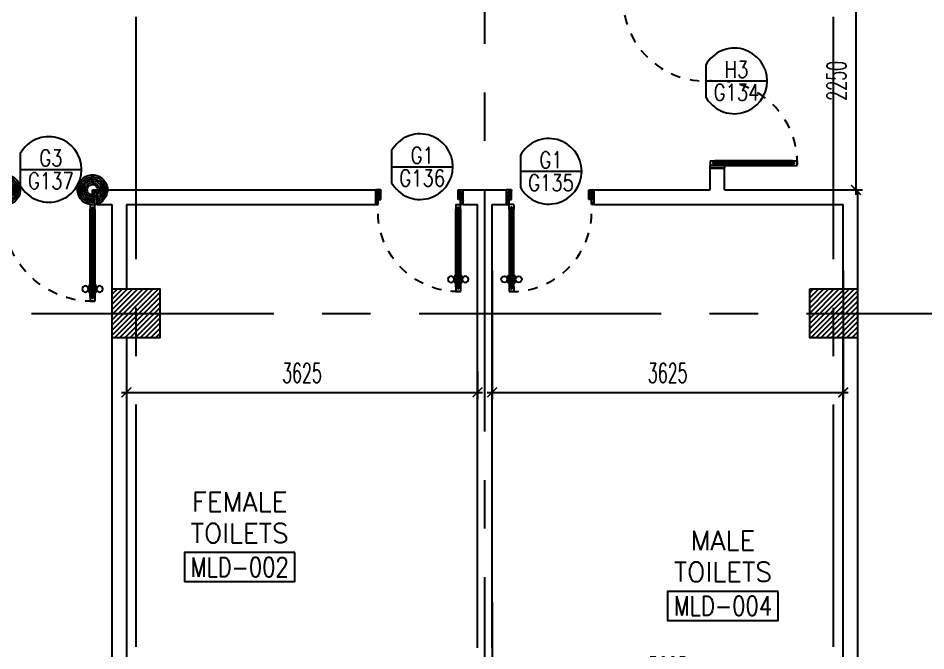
# Model space of a CAD drawing. Extents: x 417866.9 to 417960.2, y 43448 to 43538.2.
# Drawn here: x 417879.48 to 417888.85, y 43500.61 to 43507.14 of the extents above; entities that cross this region are included whole.
import ezdxf
from ezdxf.enums import TextEntityAlignment as Align

# ---------------------------------------------------------------- set-up
doc = ezdxf.new("R2010")
doc.units = 0
doc.header["$MEASUREMENT"] = 0
doc.header["$PDMODE"] = 3
doc.header["$PDSIZE"] = 0.1
doc.linetypes.add('CENTERX2', pattern=[4, 2.5, -0.5, 0.5, -0.5])
doc.linetypes.add('HIDDEN', pattern=[0.375, 0.25, -0.125])
doc.layers.get('0').update_dxf_attribs({"linetype": 'CONTINUOUS'})
doc.layers.get('DEFPOINTS').update_dxf_attribs({"linetype": 'CONTINUOUS'})
for name, color, linetype in [('AXES', 11, 'CENTERX2'), ('COL', 2, 'CONTINUOUS'), ('DIM', 4, 'CONTINUOUS'), ('DOOR', 4, 'CONTINUOUS'), ('DOOR-CR', 2, 'CONTINUOUS'), ('DOOR-NO', 3, 'CONTINUOUS'), ('HAT', 8, 'CONTINUOUS'), ('RM-BOX', 11, 'CONTINUOUS'), ('RM-NAME', 11, 'CONTINUOUS'), ('RM-NO', 11, 'CONTINUOUS'), ('WALL', 2, 'CONTINUOUS')]:
    doc.layers.add(name, color=color, linetype=linetype)
doc.styles.add('ROMANS', font='ROMANS.shx', dxfattribs={"width": 0.6})
doc.dimstyles.new('STANDARD in', dxfattribs={"dimtxt": 0.2, "dimasz": 0.1, "dimexe": 0.07, "dimexo": 0.05, "dimgap": 0.1, "dimtad": 1, "dimdec": 0, "dimlfac": 1000, "dimzin": 0, "dimdsep": 46, "dimtxsty": 'ROMANS', "dimblk": 'ARCHTICK', "dimcen": 0.05, "dimdle": 0.05, "dimclrd": 4, "dimclre": 4, "dimclrt": 2, "dimadec": 0, "dimazin": 0, "dimtfac": 1, "dimtdec": 0, "dimtmove": 2, "dimatfit": 3, "dimldrblk": 'ARCHTICK', "dimfxl": 0, "dimtolj": 1, "dimtzin": 0, "dimarcsym": 0})

# ---------------------------------------------------------------- blocks, each defined once
blk = doc.blocks.new('COL50')
at = {"layer": 'COL'}
blk.add_lwpolyline([(-250, 250), (-250, -250), (250, -250), (250, 250)], close=True, dxfattribs=at)
blk = doc.blocks.new('*X86')
at = {"color": 0}
for p, q in [((193088.6, 47937.2), (193552.3, 48401)), ((193088.6, 47990.2), (193499.3, 48401)), ((193088.6, 48043.3), (193446.3, 48401)), ((193088.6, 48096.3), (193393.2, 48401)), ((193088.6, 48149.3), (193340.2, 48401)), ((193088.6, 48202.4), (193287.2, 48401)), ((193088.6, 48255.4), (193234.1, 48401)), ((193088.6, 48308.4), (193181.1, 48401)), ((193088.6, 48361.5), (193128.1, 48401)), ((193105.4, 47901), (193588.6, 48384.2)), ((193158.4, 47901), (193588.6, 48331.1)), ((193211.4, 47901), (193588.6, 48278.1)), ((193264.5, 47901), (193588.6, 48225.1)), ((193317.5, 47901), (193588.6, 48172)), ((193370.5, 47901), (193588.6, 48119)), ((193423.6, 47901), (193588.6, 48066)), ((193476.6, 47901), (193588.6, 48012.9)), ((193529.6, 47901), (193588.6, 47959.9)), ((193582.7, 47901), (193588.6, 47906.9))]:
    blk.add_line(p, q, dxfattribs=at)
blk = doc.blocks.new('A$C24ED45A6')
at = {"layer": 'DOOR', "color": 0, "linetype": 'ByBlock'}
for p, q in [((925, 1100), (925, 1150)), ((925, 1150), (975, 1150)), ((975, 1150), (925, 1150)), ((975, 1100), (975, 1150)), ((908.8, 1055), (908.8, 990.2)), ((917.8, 1055), (908.8, 1055)), ((917.8, 977.6), (917.8, 1067.6)), ((925, 1067.6), (917.8, 1067.6)), ((917.8, 1055), (917.8, 990.2)), ((942, 1100), (925, 1100)), ((942, 1100), (942, 1120)), ((958, 1120), (942, 1120)), ((958, 1100), (958, 1120)), ((975, 1100), (958, 1100)), ((975, 1067.6), (982.2, 1067.6)), ((982.2, 977.6), (982.2, 1067.6)), ((982.2, 1055), (982.2, 990.2)), ((982.2, 1055), (991.2, 1055)), ((991.2, 1055), (991.2, 990.2)), ((917.8, 990.2), (908.8, 990.2)), ((925, 977.6), (917.8, 977.6)), ((975, 977.6), (982.2, 977.6)), ((982.2, 990.2), (991.2, 990.2)), ((925, 150), (925, 200)), ((925, 200), (942, 200)), ((942, 200), (942, 180)), ((958, 180), (958, 200)), ((958, 200), (975, 200)), ((975, 200), (975, 150)), ((0, 0), (0, 150)), ((0, 150), (25, 150)), ((25, 150), (25, 100)), ((25, 100), (50, 100)), ((50, 100), (50, 0)), ((925, 150), (975, 150)), ((942, 180), (958, 180)), ((975, 100), (950, 100)), ((950, 100), (950, 0)), ((1000, 150), (975, 150)), ((975, 150), (975, 100)), ((1000, 150), (1000, 0)), ((50, 0), (0, 0)), ((950, 0), (1000, 0))]:
    blk.add_line(p, q, dxfattribs=at)
at = {"layer": 'DOOR', "linetype": 'ByBlock'}
for p, q in [((925, 1100), (925, 200)), ((942, 200), (942, 1100)), ((958, 200), (958, 1100)), ((975, 200), (975, 1100))]:
    blk.add_line(p, q, dxfattribs=at)
at = {"layer": 'DOOR', "color": 9, "linetype": 'ByBlock'}
for p, q in [((50, 0), (0, 113.7)), ((50, 0), (36.6, 100)), ((950, 0), (1000, 113.7)), ((950, 0), (963.4, 100)), ((50, 0), (0, 40.1)), ((950, 0), (1000, 40.1))]:
    blk.add_line(p, q, dxfattribs=at)
at = {"layer": 'DOOR', "color": 0, "linetype": 'ByBlock'}
for centre in [(876.5, 1022.6), (1023.5, 1022.6)]:
    blk.add_circle(centre, 32.4, dxfattribs=at)
at = {"layer": 'DOOR', "linetype": 'HIDDEN', "ltscale": 0.5}
blk.add_arc((950, 222.5), 927.8, 88.45601, 184.48155, dxfattribs=at)
at = {"layer": 'DOOR', "color": 9, "linetype": 'ByBlock'}
for centre, radius, start, end in [((50, 0), 154.4, 103.71423, 108.89471), ((50, 0), 134.4, 100.71998, 111.84015), ((50, 0), 114.4, 102.62257, 115.91616), ((50, 0), 94.4, 90, 121.98181), ((950, 0), 94.4, 58.01819, 90), ((950, 0), 134.4, 68.15985, 79.28002), ((950, 0), 114.4, 64.08384, 77.37743), ((950, 0), 154.4, 71.10529, 76.28577), ((50, 0), 74.4, 90, 132.22357), ((50, 0), 54.4, 90, 156.79262), ((50, 0), 34.4, 90, 180), ((50, 0), 14.4, 90, 180), ((950, 0), 74.4, 47.77643, 90), ((950, 0), 54.4, 23.20738, 90), ((950, 0), 34.4, 0, 90), ((950, 0), 14.4, 0, 90)]:
    blk.add_arc(centre, radius, start, end, dxfattribs=at)
at = {"layer": 'WALL'}
blk.add_line((1000, 0), (1000, 150), dxfattribs=at)
blk = doc.blocks.new('DOOR90')
at = {"layer": 'DOOR', "color": 7, "linetype": 'ByBlock'}
for p, q in [((-150, 0), (0, 0)), ((-150, 0), (-150, -25)), ((0, -50), (-113.7, 0)), ((0, -50), (-40.1, 0)), ((0, -50), (0, 0)), ((-1000, -25), (-1050, -25)), ((-1050, -75), (-1050, -25)), ((-1050, -25), (-1050, -75)), ((-1000, -75), (-1050, -75)), ((-1000, -42), (-1020, -42)), ((-1020, -42), (-1020, -58)), ((-1000, -58), (-1020, -58)), ((-1000, -25), (-1000, -42)), ((-1000, -58), (-1000, -75)), ((-877.6, -17.8), (-967.6, -17.8)), ((-967.6, -25), (-967.6, -17.8)), ((-967.6, -75), (-967.6, -82.2)), ((-877.6, -82.2), (-967.6, -82.2)), ((-955, -8.8), (-890.2, -8.8)), ((-955, -17.8), (-955, -8.8)), ((-955, -17.8), (-890.2, -17.8)), ((-955, -82.2), (-890.2, -82.2)), ((-955, -82.2), (-955, -91.2)), ((-955, -91.2), (-890.2, -91.2)), ((-890.2, -17.8), (-890.2, -8.8)), ((-890.2, -82.2), (-890.2, -91.2)), ((-877.6, -25), (-877.6, -17.8)), ((-877.6, -75), (-877.6, -82.2)), ((-200, -25), (-150, -25)), ((-200, -42), (-200, -25)), ((-180, -42), (-200, -42)), ((-200, -58), (-180, -58)), ((-200, -75), (-200, -58)), ((-150, -75), (-200, -75)), ((-180, -58), (-180, -42)), ((-150, -25), (-100, -25)), ((-150, -75), (-150, -25)), ((-100, -25), (-100, -50)), ((0, -50), (-100, -36.6)), ((-100, -50), (0, -50)), ((-150, -875), (-100, -875)), ((-150, -900), (-150, -875)), ((-150, -900), (0, -900)), ((0, -900), (-150, -900)), ((0, -850), (-113.7, -900)), ((-100, -875), (-100, -850)), ((0, -850), (-100, -863.4)), ((-100, -850), (0, -850)), ((0, -850), (-40.1, -900)), ((0, -850), (0, -900))]:
    blk.add_line(p, q, dxfattribs=at)
at = {"layer": 'DOOR', "linetype": 'ByBlock'}
for p, q in [((-200, -25), (-1000, -25)), ((-200, -42), (-1000, -42)), ((-200, -58), (-1000, -58)), ((-1000, -75), (-200, -75))]:
    blk.add_line(p, q, dxfattribs=at)
at = {"layer": 'DOOR', "color": 7, "linetype": 'ByBlock'}
for centre in [(-922.6, 23.5), (-922.6, -123.5)]:
    blk.add_circle(centre, 32.4, dxfattribs=at)
for centre, radius, start, end in [((0, -50), 154.4, 161.10529, 166.28577), ((0, -50), 94.4, 148.01819, 180), ((0, -50), 134.4, 158.15985, 169.28002), ((0, -50), 114.4, 154.08384, 167.37743), ((0, -50), 74.4, 137.77643, 180), ((0, -50), 54.4, 113.20738, 180), ((0, -50), 34.4, 90, 180), ((0, -50), 14.4, 90, 180), ((0, -850), 154.4, 193.71423, 198.89471), ((0, -850), 134.4, 190.71998, 201.84015), ((0, -850), 94.4, 180, 211.98181), ((0, -850), 74.4, 180, 222.22357), ((0, -850), 54.4, 180, 246.79262), ((0, -850), 34.4, 180, 270), ((0, -850), 14.4, 180, 270)]:
    blk.add_arc(centre, radius, start, end, dxfattribs=at)
at = {"layer": 'DOOR', "linetype": 'HIDDEN', "ltscale": 0.5}
blk.add_arc((-222.2, -50), 828.2, 178.27012, 275.00304, dxfattribs=at)
blk = doc.blocks.new('RM1')
at = {"layer": 'RM-BOX'}
blk.add_lwpolyline([(569.9, -200), (-569.9, -200), (-569.9, -500), (569.9, -500)], close=True, dxfattribs=at)
at = {"layer": 'RM-NAME', "style": 'ROMANS'}
for tag, p in [('ROOMNAME1', (0, 323.8)), ('ROOMNAME2', (0, 0))]:
    blk.add_attdef(tag, text='', height=200, dxfattribs=at).set_placement(p, align=Align.MIDDLE)
at = {"layer": 'RM-NO', "style": 'ROMANS', "width": 0.8}
blk.add_attdef('ROOMNO', text='', height=200, dxfattribs=at).set_placement((0, -350), align=Align.MIDDLE)
blk = doc.blocks.new('*X114')
at = {"color": 0}
for p, q in [((73379.2, 47923.4), (73856.8, 48401)), ((73379.2, 47976.4), (73803.8, 48401)), ((73379.2, 48029.4), (73750.8, 48401)), ((73379.2, 48082.5), (73697.7, 48401)), ((73379.2, 48135.5), (73644.7, 48401)), ((73379.2, 48188.5), (73591.7, 48401)), ((73379.2, 48241.6), (73538.6, 48401)), ((73379.2, 48294.6), (73485.6, 48401)), ((73379.2, 48347.6), (73432.6, 48401)), ((73409.9, 47901), (73879.2, 48370.3)), ((73462.9, 47901), (73879.2, 48317.3)), ((73515.9, 47901), (73879.2, 48264.3)), ((73569, 47901), (73879.2, 48211.2)), ((73622, 47901), (73879.2, 48158.2)), ((73675, 47901), (73879.2, 48105.2)), ((73728.1, 47901), (73879.2, 48052.1)), ((73781.1, 47901), (73879.2, 47999.1)), ((73834.1, 47901), (73879.2, 47946.1))]:
    blk.add_line(p, q, dxfattribs=at)
blk = doc.blocks.new('DD1')
at = {"layer": 'DOOR-CR'}
blk.add_line((-316.5, 0), (316.5, 0), dxfattribs=at)
blk.add_lwpolyline([(-316.5, -165.7, 3.820224), (-316.5, 165.7)], format="xyb", close=True, dxfattribs=at)
at = {"layer": 'DOOR-NO', "color": 255, "style": 'ROMANS'}
for tag, width, p in [('G', 0.8, (-21.7, 155.8)), ('0000', 0.7, (-21.7, -135.5))]:
    blk.add_attdef(tag, text='', height=195.5, dxfattribs=dict(at, width=width)).set_placement(p, align=Align.MIDDLE)
blk = doc.blocks.new('_ARCHTICK')
at = {"color": 0, "linetype": 'ByBlock', "const_width": 0.15}
blk.add_lwpolyline([(-0.5, -0.5), (0.5, 0.5)], dxfattribs=at)
blk = doc.blocks.new('*D225')
at = {"layer": 'DEFPOINTS', "color": 0}
for p in [(417880.5966, 43503.5443), (417884.2216, 43503.5443), (417884.2216, 43503.2793)]:
    blk.add_point(p, dxfattribs=at)
at = {"layer": 'DIM', "color": 4, "lineweight": -2}
for p, q in [((417880.5966, 43503.4943), (417880.5966, 43503.2093)), ((417884.2216, 43503.4943), (417884.2216, 43503.2093)), ((417880.5466, 43503.2793), (417884.2716, 43503.2793))]:
    blk.add_line(p, q, dxfattribs=at)
at = {"layer": 'DIM', "color": 4, "lineweight": -2, "xscale": 0.1, "yscale": 0.1, "zscale": 0.1, "rotation": 180}
blk.add_blockref('_ARCHTICK', (417880.5966, 43503.2793), dxfattribs=at)
at = {"layer": 'DIM', "color": 4, "lineweight": -2, "xscale": 0.1, "yscale": 0.1, "zscale": 0.1}
blk.add_blockref('_ARCHTICK', (417884.2216, 43503.2793), dxfattribs=at)
at = {"layer": 'DIM', "color": 2, "insert": (417882.4091, 43503.4793), "char_height": 0.2, "attachment_point": 5, "style": 'ROMANS'}
blk.add_mtext('\\A1;3625', dxfattribs=at)
blk = doc.blocks.new('*D227')
at = {"layer": 'DEFPOINTS', "color": 0}
for p in [(417884.3716, 43501.1647), (417887.9966, 43500.4452), (417887.9966, 43500.2493)]:
    blk.add_point(p, dxfattribs=at)
at = {"layer": 'DIM', "color": 4, "lineweight": -2}
for p, q in [((417884.3716, 43501.1147), (417884.3716, 43500.1793)), ((417887.9966, 43500.3952), (417887.9966, 43500.1793)), ((417884.3216, 43500.2493), (417888.0466, 43500.2493))]:
    blk.add_line(p, q, dxfattribs=at)
at = {"layer": 'DIM', "color": 4, "lineweight": -2, "xscale": 0.1, "yscale": 0.1, "zscale": 0.1, "rotation": 180}
blk.add_blockref('_ARCHTICK', (417884.3716, 43500.2493), dxfattribs=at)
at = {"layer": 'DIM', "color": 4, "lineweight": -2, "xscale": 0.1, "yscale": 0.1, "zscale": 0.1}
blk.add_blockref('_ARCHTICK', (417887.9966, 43500.2493), dxfattribs=at)
at = {"layer": 'DIM', "color": 2, "insert": (417886.1841, 43500.4493), "char_height": 0.2, "attachment_point": 5, "style": 'ROMANS'}
blk.add_mtext('\\A1;3625', dxfattribs=at)
blk = doc.blocks.new('*D228')
at = {"layer": 'DEFPOINTS', "color": 0}
for p in [(417884.3716, 43504.5838), (417887.9966, 43504.5838), (417887.9966, 43503.2793)]:
    blk.add_point(p, dxfattribs=at)
at = {"layer": 'DIM', "color": 4, "lineweight": -2}
for p, q in [((417884.3716, 43504.5338), (417884.3716, 43503.2093)), ((417887.9966, 43504.5338), (417887.9966, 43503.2093)), ((417884.3216, 43503.2793), (417888.0466, 43503.2793))]:
    blk.add_line(p, q, dxfattribs=at)
at = {"layer": 'DIM', "color": 4, "lineweight": -2, "xscale": 0.1, "yscale": 0.1, "zscale": 0.1, "rotation": 180}
blk.add_blockref('_ARCHTICK', (417884.3716, 43503.2793), dxfattribs=at)
at = {"layer": 'DIM', "color": 4, "lineweight": -2, "xscale": 0.1, "yscale": 0.1, "zscale": 0.1}
blk.add_blockref('_ARCHTICK', (417887.9966, 43503.2793), dxfattribs=at)
at = {"layer": 'DIM', "color": 2, "insert": (417886.1841, 43503.4793), "char_height": 0.2, "attachment_point": 5, "style": 'ROMANS'}
blk.add_mtext('\\A1;3625', dxfattribs=at)
blk = doc.blocks.new('*D230')
at = {"layer": 'DEFPOINTS', "color": 0}
for p in [(417887.5418, 43507.6193), (417887.4591, 43505.3693), (417888.1265, 43505.3693)]:
    blk.add_point(p, dxfattribs=at)
at = {"layer": 'DIM', "color": 4, "lineweight": -2}
for p, q in [((417888.1265, 43507.6693), (417888.1265, 43505.3193)), ((417887.5918, 43507.6193), (417888.1965, 43507.6193)), ((417887.5091, 43505.3693), (417888.1965, 43505.3693))]:
    blk.add_line(p, q, dxfattribs=at)
at = {"layer": 'DIM', "color": 4, "lineweight": -2, "xscale": 0.1, "yscale": 0.1, "zscale": 0.1}
for p, rotation in [((417888.1265, 43507.6193), 90), ((417888.1265, 43505.3693), 270)]:
    blk.add_blockref('_ARCHTICK', p, dxfattribs=dict(at, rotation=rotation))
at = {"layer": 'DIM', "color": 2, "insert": (417887.9265, 43506.4943), "char_height": 0.2, "attachment_point": 5, "rotation": 90, "style": 'ROMANS'}
blk.add_mtext('\\A1;2250', dxfattribs=at)
blk = doc.blocks.new('fe-door')
at = {"layer": 'DOOR', "color": 0, "linetype": 'ByBlock'}
for p, q in [((-817.6, 1775), (-817.6, 1782.2)), ((-727.6, 1782.2), (-817.6, 1782.2)), ((-805, 1782.2), (-805, 1791.2)), ((-805, 1791.2), (-740.2, 1791.2)), ((-805, 1782.2), (-740.2, 1782.2)), ((-740.2, 1782.2), (-740.2, 1791.2)), ((-727.6, 1775), (-727.6, 1782.2)), ((150, 1800), (0, 1800)), ((0, 1800), (0, 1775)), ((150, 1775), (150, 1800)), ((-900, 1775), (-900, 1725)), ((-900, 1725), (-900, 1775)), ((-850, 1775), (-900, 1775)), ((-850, 1725), (-900, 1725)), ((-870, 1758), (-870, 1742)), ((-850, 1758), (-870, 1758)), ((-850, 1742), (-870, 1742)), ((-850, 1775), (-850, 1758)), ((-850, 1742), (-850, 1725)), ((-817.6, 1725), (-817.6, 1717.8)), ((-727.6, 1717.8), (-817.6, 1717.8)), ((-805, 1717.8), (-805, 1708.8)), ((-805, 1717.8), (-740.2, 1717.8)), ((-805, 1708.8), (-740.2, 1708.8)), ((-740.2, 1717.8), (-740.2, 1708.8)), ((-727.6, 1725), (-727.6, 1717.8)), ((-50, 1758), (-50, 1775)), ((-50, 1775), (0, 1775)), ((-30, 1758), (-50, 1758)), ((-50, 1725), (-50, 1742)), ((-50, 1742), (-30, 1742)), ((0, 1725), (-50, 1725)), ((-30, 1742), (-30, 1758)), ((0, 1725), (0, 1775)), ((0, 1775), (150, 1775)), ((0, 75), (0, 25)), ((0, 75), (50, 75)), ((0, 0), (0, 25)), ((0, 25), (50, 25)), ((150, 25), (0, 25)), ((0, 0), (150, 0)), ((30, 58), (30, 42)), ((50, 58), (30, 58)), ((30, 42), (50, 42)), ((50, 75), (50, 58)), ((50, 42), (50, 25)), ((150, 25), (150, 0)), ((850, 58), (850, 75)), ((850, 75), (900, 75)), ((850, 58), (870, 58)), ((850, 25), (850, 42)), ((850, 42), (870, 42)), ((850, 25), (900, 25)), ((870, 42), (870, 58)), ((900, 25), (900, 75)), ((900, 75), (900, 25))]:
    blk.add_line(p, q, dxfattribs=at)
at = {"layer": 'DOOR', "linetype": 'ByBlock'}
for p, q in [((-50, 1775), (-850, 1775)), ((-50, 1758), (-850, 1758)), ((-50, 1742), (-850, 1742)), ((-850, 1725), (-50, 1725)), ((850, 75), (50, 75)), ((50, 58), (850, 58)), ((50, 42), (850, 42)), ((50, 25), (850, 25))]:
    blk.add_line(p, q, dxfattribs=at)
at = {"layer": 'DOOR', "color": 0, "linetype": 'ByBlock'}
for centre in [(-772.6, 1823.5), (-772.6, 1676.5)]:
    blk.add_circle(centre, 32.4, dxfattribs=at)
at = {"layer": 'DOOR', "linetype": 'HIDDEN', "ltscale": 0.5}
for centre, start, end in [((-49, 1750), 178.31738, 273.29648), ((49, 50), 358.31738, 93.29648)]:
    blk.add_arc(centre, 851.4, start, end, dxfattribs=at)
at = {"layer": 'WALL'}
for p, q in [((0, 1800), (150, 1800)), ((0, 0), (150, 0))]:
    blk.add_line(p, q, dxfattribs=at)
at = {"layer": 'WALL', "linetype": 'ByBlock'}
blk.add_line((0, 1800), (150, 1800), dxfattribs=at)

msp = doc.modelspace()

# ---------------------------------------------------------------- linework, layer by layer
at = {"layer": 'AXES'}
for p, q in [((417880.6966, 43448.6529), (417880.6966, 43537.5491)), ((417887.8966, 43448.6529), (417887.8966, 43537.5491)), ((417884.2966, 43466.8743), (417884.2966, 43525.4443)), ((417867.6171, 43504.0943), (417889.6966, 43504.0943))]:
    msp.add_line(p, q, dxfattribs=at)
at = {"layer": 'COL'}
msp.add_lwpolyline([(417880.4466, 43504.3443), (417880.4466, 43503.8443), (417880.9466, 43503.8443), (417880.9466, 43504.3443)], close=True, dxfattribs=at)
at = {"layer": 'WALL'}
for p, q in [((417886.6216, 43505.3693), (417886.6216, 43505.5943)), ((417886.7716, 43505.5943), (417886.6216, 43505.5943)), ((417886.7716, 43505.3693), (417886.7716, 43505.5943)), ((417880.2966, 43505.3693), (417883.1716, 43505.3693)), ((417880.2966, 43505.2193), (417880.2966, 43505.3693)), ((417883.1716, 43505.2193), (417883.1716, 43505.3693)), ((417884.0716, 43505.3693), (417884.5216, 43505.3693)), ((417884.0716, 43505.2193), (417884.0716, 43505.3693)), ((417884.5216, 43505.2193), (417884.5216, 43505.3693)), ((417885.4216, 43505.3693), (417886.6216, 43505.3693)), ((417885.4216, 43505.2193), (417885.4216, 43505.3693)), ((417886.7716, 43505.3693), (417888.1466, 43505.3693)), ((417887.2966, 43505.3693), (417888.1466, 43505.3693)), ((417888.1466, 43504.3443), (417888.1466, 43505.3693)), ((417888.1466, 43504.3443), (417888.1466, 43505.3693)), ((417888.1466, 43504.3443), (417888.1466, 43505.3693)), ((417888.1466, 43504.3443), (417888.1466, 43505.3693)), ((417880.2966, 43505.2193), (417880.4466, 43505.2193)), ((417880.4466, 43505.2193), (417880.4466, 43504.3443)), ((417880.5966, 43505.2193), (417880.5966, 43504.3443)), ((417880.5966, 43505.2193), (417883.1716, 43505.2193)), ((417884.0716, 43505.2193), (417884.2216, 43505.2193)), ((417884.2216, 43500.6448), (417884.2216, 43505.2193)), ((417884.3716, 43500.6448), (417884.3716, 43505.2193)), ((417884.3716, 43505.2193), (417884.5216, 43505.2193)), ((417885.4216, 43505.2193), (417887.9966, 43505.2193)), ((417887.2966, 43505.2193), (417887.9966, 43505.2193)), ((417887.9966, 43504.3443), (417887.9966, 43505.2193)), ((417887.9966, 43504.3443), (417887.9966, 43505.2193)), ((417887.9966, 43504.3443), (417887.9966, 43505.2193)), ((417887.9966, 43504.3443), (417887.9966, 43505.2193)), ((417880.4466, 43503.8443), (417880.4466, 43498.3443)), ((417880.5966, 43503.8443), (417880.5966, 43499.4948)), ((417887.9966, 43499.4948), (417887.9966, 43503.8443)), ((417888.1466, 43498.3443), (417888.1466, 43503.8443)), ((417888.1466, 43498.3443), (417888.1466, 43503.8443)), ((417888.1466, 43498.3443), (417888.1466, 43503.8443))]:
    msp.add_line(p, q, dxfattribs=at)

# ---------------------------------------------------------------- block references
at = {"layer": 'COL', "xscale": 0.001000000047497451, "yscale": 0.0009999999892897904, "zscale": 0.001}
msp.add_blockref('COL50', (417887.8966, 43504.0943), dxfattribs=at)
at = {"layer": 'DIM', "xscale": 0.001000000047497451, "yscale": 0.0009999999892897904, "zscale": 0.001}
msp.add_blockref('fe-door', (417886.6216, 43505.5943), dxfattribs=at)
at = {"layer": 'DOOR', "color": 0, "yscale": 0.0009999999892897904, "zscale": 0.001}
for name, p, xscale, rotation in [('A$C24ED45A6', (417879.2966, 43505.3693), -0.001000000047497451, 180), ('DOOR90', (417884.0716, 43505.3693), -0.0009999999892897904, 270), ('DOOR90', (417884.5216, 43505.3693), 0.0009999999892897904, 90)]:
    msp.add_blockref(name, p, dxfattribs=dict(at, xscale=xscale, rotation=rotation))
at = {"layer": 'DOOR-NO'}
ref = msp.add_blockref('DD1', (417886.8946, 43506.4929), dxfattribs=dict(at, xscale=0.001000000047497451, yscale=0.0009999999892897904, zscale=0.001))
ref.add_attrib('G', 'H3', dxfattribs={"height": 0.17, "style": 'ROMANS', "width": 0.8}).set_placement((417886.8946, 43506.6109), align=Align.MIDDLE)
ref.add_attrib('000', 'G134', dxfattribs={"height": 0.17, "style": 'ROMANS', "width": 0.8}).set_placement((417886.8946, 43506.3751), align=Align.MIDDLE)
ref = msp.add_blockref('DD1', (417883.6505, 43505.6084), dxfattribs=dict(at, xscale=0.001000000047497451, yscale=0.0009999999892897904, zscale=0.001))
ref.add_attrib('G', 'G1', dxfattribs={"height": 0.17, "style": 'ROMANS', "width": 0.8}).set_placement((417883.6505, 43505.7264), align=Align.MIDDLE)
ref.add_attrib('000', 'G136', dxfattribs={"height": 0.17, "style": 'ROMANS', "width": 0.8}).set_placement((417883.6505, 43505.4905), align=Align.MIDDLE)
ref = msp.add_blockref('DD1', (417879.8176, 43505.5797), dxfattribs=dict(at, xscale=0.001000000047497451, yscale=0.0009999999892897904, zscale=0.001))
ref.add_attrib('G', 'G3', dxfattribs={"height": 0.17, "style": 'ROMANS', "width": 0.8}).set_placement((417879.8176, 43505.6977), align=Align.MIDDLE)
ref.add_attrib('000', 'G137', dxfattribs={"height": 0.17, "style": 'ROMANS', "width": 0.8}).set_placement((417879.8176, 43505.4619), align=Align.MIDDLE)
ref = msp.add_blockref('DD1', (417884.9802, 43505.5605), dxfattribs=dict(at, xscale=0.001000000047497451, yscale=0.0009999999892897904, zscale=0.001))
ref.add_attrib('G', 'G1', dxfattribs={"height": 0.17, "style": 'ROMANS', "width": 0.8}).set_placement((417884.9802, 43505.6784), align=Align.MIDDLE)
ref.add_attrib('000', 'G135', dxfattribs={"height": 0.17, "style": 'ROMANS', "width": 0.8}).set_placement((417884.9802, 43505.4426), align=Align.MIDDLE)
at = {"layer": 'HAT', "xscale": 0.001000000047497451, "yscale": 0.0009999999892897904, "zscale": 0.001}
for name, p in [('*X114', (417807.0674, 43455.9433)), ('*X86', (417694.5581, 43455.9433))]:
    msp.add_blockref(name, p, dxfattribs=at)
for p, values in [((417881.7654, 43501.8269), {'ROOMNO': 'MLD-002', 'ROOMNAME2': 'TOILETS', 'ROOMNAME1': 'FEMALE'}), ((417886.7536, 43501.4264), {'ROOMNO': 'MLD-004', 'ROOMNAME2': 'TOILETS', 'ROOMNAME1': 'MALE'})]:
    msp.add_blockref('RM1', p, dxfattribs=at).add_auto_attribs(values)

# ---------------------------------------------------------------- dimensions: what is measured, and where the dimension line sits
at = {"layer": 'DIM'}
dim = msp.add_linear_dim(base=(417888.1265, 43505.3693), p1=(417887.5418, 43507.6193), p2=(417887.4591, 43505.3693), angle=90, dimstyle='STANDARD in', dxfattribs=at)
dim.commit()
dim.dimension.update_dxf_attribs({"geometry": '*D230', "text_midpoint": (417887.9265, 43506.4943)})
for base, p1, p2, picture, middle in [((417887.9966, 43503.2793), (417884.3716, 43504.5838), (417887.9966, 43504.5838), '*D228', (417886.1841, 43503.4793)), ((417884.2216, 43503.2793), (417880.5966, 43503.5443), (417884.2216, 43503.5443), '*D225', (417882.4091, 43503.4793)), ((417887.9966, 43500.2493), (417884.3716, 43501.1647), (417887.9966, 43500.4452), '*D227', (417886.1841, 43500.4493))]:
    dim = msp.add_linear_dim(base=base, p1=p1, p2=p2, dimstyle='STANDARD in', dxfattribs=at)
    dim.commit()
    dim.dimension.update_dxf_attribs({"geometry": picture, "text_midpoint": middle})

doc.saveas('drawing.dxf')
